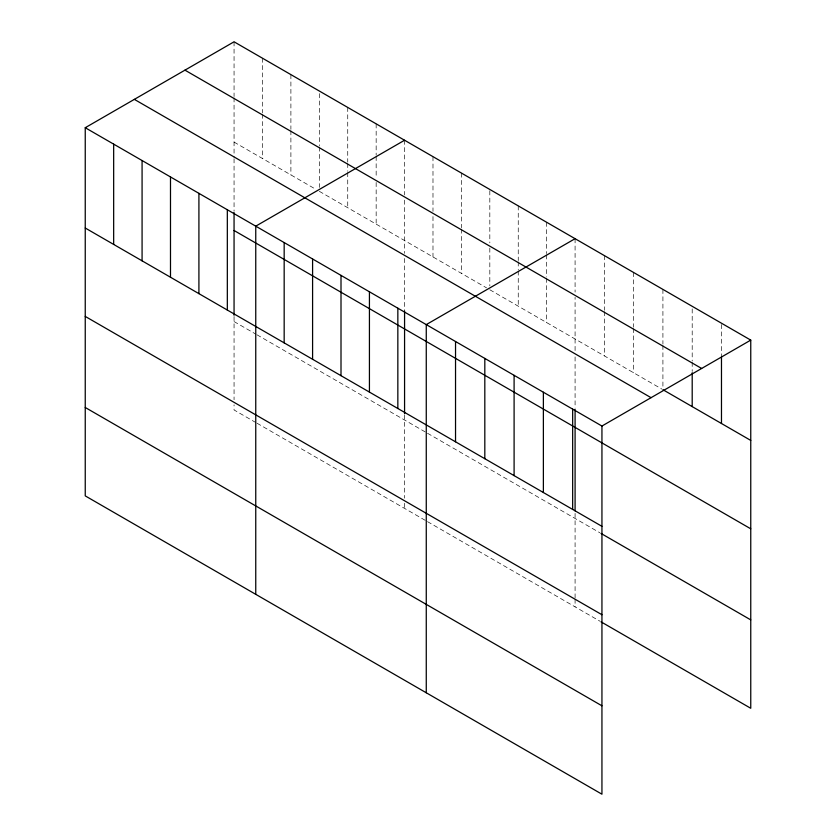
<?xml version="1.0" encoding="UTF-8"?>
<svg xmlns="http://www.w3.org/2000/svg" width="836" height="836" viewBox="0 0 836 836"><rect width="100%" height="100%" fill="white"/><g stroke="black" fill="none" stroke-linecap="round" stroke-linejoin="round"><path stroke-width="0.63" stroke-dasharray="4.18 3.13" d="M575.084 356.92L575.084 408.167M575.084 350.514L575.084 297.302M234.059 142.099L316.039 189.427M319.321 191.319L486.552 287.866M489.823 289.768L661.798 389.043M234.059 321.567L255.92 334.191M257.018 334.818L426.433 432.63M427.53 433.267L599.861 532.762M255.92 422.588L234.059 409.964L234.059 404.843M257.018 423.215L426.433 521.027M427.53 521.664L599.861 621.158M721.478 324.514L721.478 355.77M692.198 308.912L692.198 361.016M692.198 362.312L692.198 371.435M662.917 289.402L662.917 344.108M662.917 345.414L662.917 388.395M633.636 272.494L633.636 327.2M633.636 328.506L633.636 372.793M604.365 255.586L604.365 310.302M604.365 311.598L604.365 355.885M575.084 238.688L575.084 292.088M575.084 513.398L575.084 597.886M575.084 599.161L575.084 606.852M546.66 222.282L546.66 253.538M546.66 254.844L546.66 276.988M546.66 278.294L546.66 322.581M518.247 205.875L518.247 260.581M518.247 261.887L518.247 269.694M518.247 271L518.247 306.175M489.823 190.765L489.823 242.868M489.823 248.083L489.823 285.86M461.409 173.062L461.409 227.768M461.409 229.064L461.409 273.351M432.985 156.645L432.985 211.362M432.985 216.566L432.985 256.945M404.572 140.239L404.572 194.955M404.572 200.159L404.572 253.35M404.572 258.481L404.572 311.002M404.572 414.949L404.572 498.162M404.572 503.282L404.572 508.413M376.158 123.832L376.158 155.099M376.158 156.405L376.158 177.242M376.158 182.457L376.158 224.132M347.734 107.426L347.734 162.142M347.734 163.438L347.734 171.255M347.734 172.561L347.734 207.725M319.321 93.622L319.321 145.725M319.321 147.031L319.321 187.41M290.897 74.613L290.897 129.319M290.897 130.625L290.897 174.912M262.483 58.206L262.483 112.912M262.483 114.218L262.483 158.506M234.059 41.8L234.059 96.506M234.059 97.812L234.059 157.471M234.059 158.756L234.059 211.278M234.059 316.51L234.059 399.723"/><path stroke-width="1.25" d="M85.241 127.72L601.941 426.036L601.941 794.2L85.241 495.884L85.241 127.72L234.059 41.8L750.759 340.116L750.759 708.28L600.98 621.806M404.572 140.239L255.753 226.159L255.753 594.333M575.084 238.688L426.266 324.608L426.266 692.772M601.941 426.036L750.759 340.116M184.955 70.151L701.644 368.467M662.917 389.701L750.759 440.415M134.356 99.369L651.045 397.675M234.059 230.496L750.759 528.812M85.241 228.019L601.941 526.335M600.98 533.41L750.759 619.884M85.241 316.416L601.941 614.732M85.241 407.487L601.941 705.803M721.478 357.076L721.478 423.507M692.198 372.731L692.198 406.599M575.084 409.441L575.084 510.869M572.66 409.128L572.66 509.427M543.379 392.22L543.379 492.519M514.098 375.322L514.098 475.621M484.817 358.414L484.817 458.713M455.536 341.516L455.536 441.805M404.572 311.002L404.572 413.684M397.842 308.202L397.842 408.501M369.428 291.795L369.428 392.094M341.004 275.389L341.004 375.688M312.591 258.982L312.591 359.281M284.167 242.576L284.167 342.875M234.059 212.563L234.059 315.245M227.329 209.752L227.329 310.051M198.916 193.346L198.916 293.645M170.492 176.939L170.492 277.238M142.078 160.533L142.078 260.832M113.665 144.126L113.665 244.425"/></g></svg>
